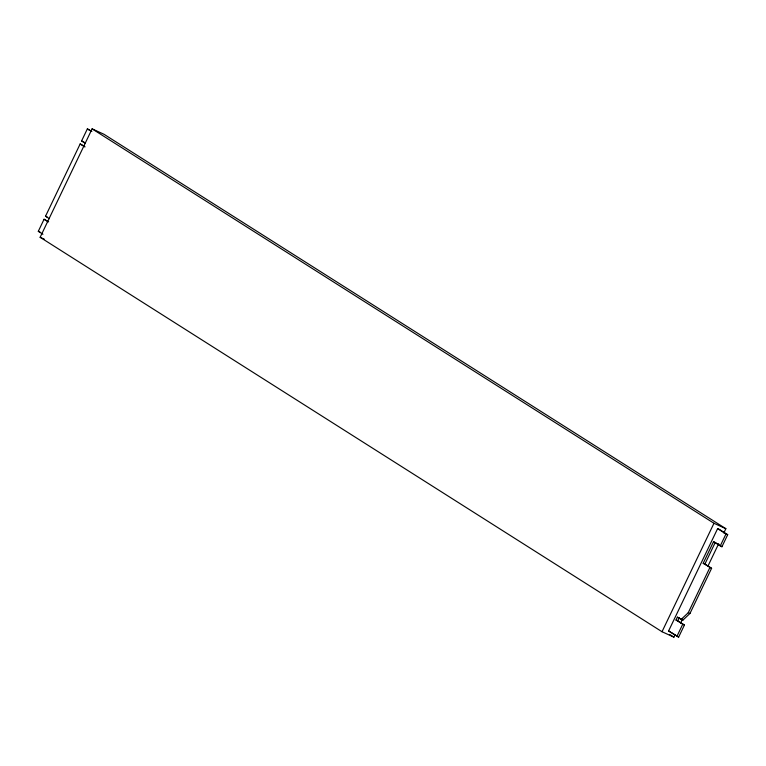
<?xml version="1.0" encoding="UTF-8"?>
<svg xmlns="http://www.w3.org/2000/svg" width="766" height="766" viewBox="0 0 766 766"><rect width="100%" height="100%" fill="white"/><g stroke="black" fill="none" stroke-linecap="round" stroke-linejoin="round"><path stroke-width="1.15" d="M42.953 234.252L38.3 231.303L44.074 219.248L48.641 221.843M49.35 218.664L45.52 216.242L80.162 143.941L84.729 146.536M85.428 143.357L81.598 140.925L87.372 128.87L91.863 131.417M674.932 635.004L673.898 637.149L662.015 631.73L40.138 237.297L92.102 128.851L103.984 134.27L725.862 528.703L723.803 532.992M662.015 631.73L713.979 523.274L92.102 128.851M668.555 631.04L717.627 528.617L719.322 529.392L727.7 534.697L721.926 546.752L713.529 541.725L703.198 563.297L711.595 568.315L689.955 613.48L682.765 620.278L677.383 617.166L676.005 620.048L684.402 625.075L678.628 637.13L668.555 631.04L670.25 631.816M684.402 625.075L677.699 620.824L679.078 617.942L677.383 617.166M711.595 568.315L704.892 564.073L715.224 542.5L713.529 541.725M680.591 623.189L682.65 618.899M707.851 566.285L718.661 543.736M676.924 636.355L682.697 624.3M681.06 619.503L688.261 612.704L709.89 567.549M720.232 545.976L726.005 533.921L717.627 528.617M81.598 140.925L85.218 142.916M45.52 216.242L47.214 217.008M713.979 523.274L725.862 528.703M726.005 533.921L727.7 534.697M38.3 231.303L39.995 232.079M40.138 237.297L44.457 239.27M703.198 563.297L704.892 564.073M688.261 612.704L689.955 613.48M676.005 620.048L677.699 620.824M87.372 128.87L91.097 131.235M715.224 542.5L721.926 546.752M80.162 143.941L84.94 146.976M679.078 617.942L682.765 620.278M44.074 219.248L47.904 221.68M671.179 632.4L678.628 637.13M669.857 634.593L673.898 637.149"/></g></svg>
